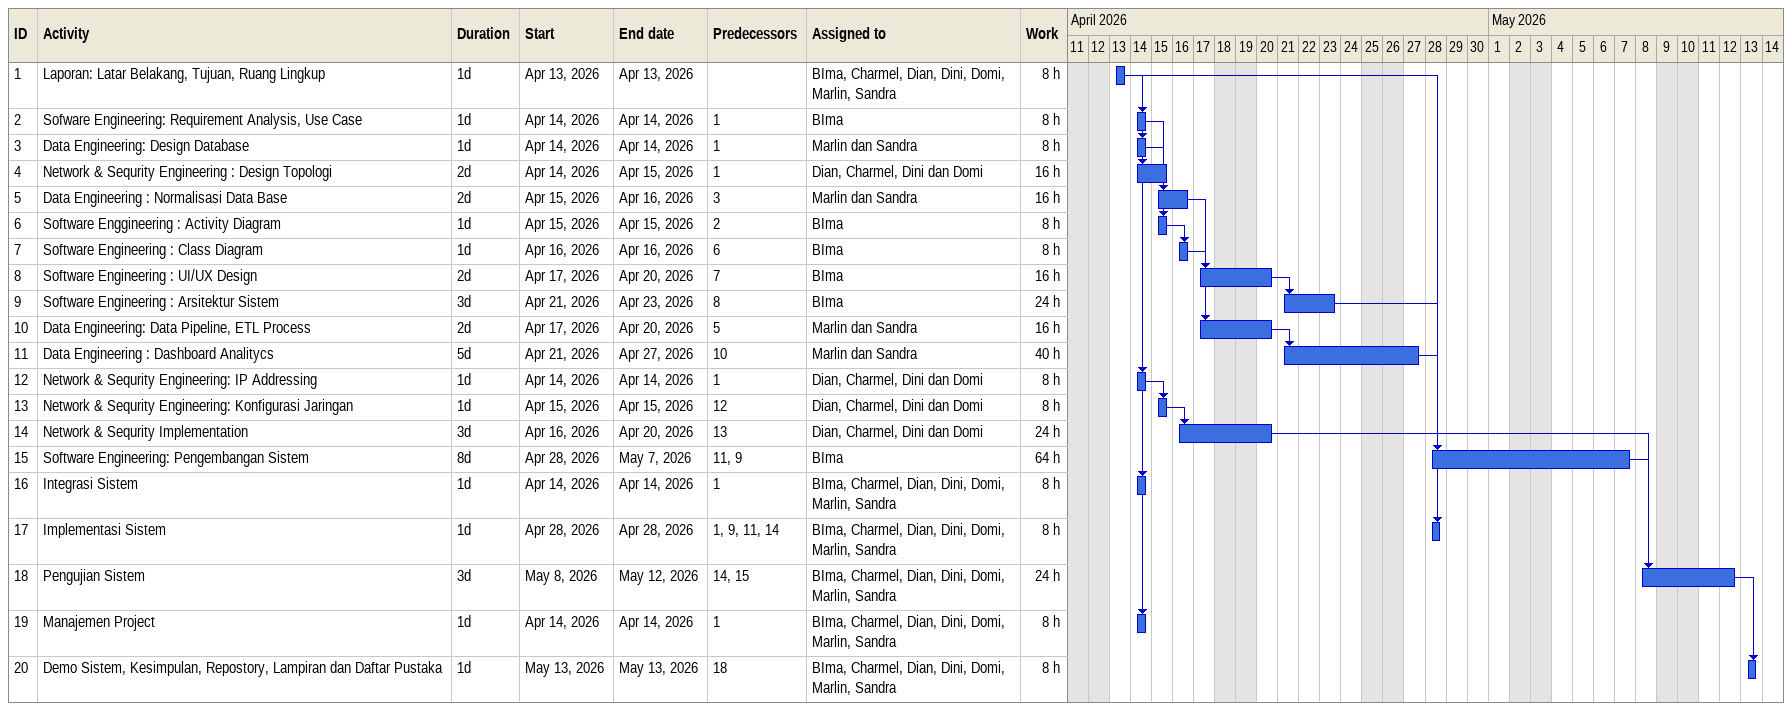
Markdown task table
| ID | Task | Duration | Start | Finish | Predecessors | Resources | Work (h) |
|---|---|---|---|---|---|---|---|
| 1 | Laporan: Latar Belakang, Tujuan, Ruang Lingkup | 1d | 2026-04-13 | 2026-04-13 |  | BIma, Charmel, Dian, Dini, Domi, Marlin, Sandra | 8 |
| 2 | Sofware Engineering: Requirement Analysis, Use Case | 1d | 2026-04-14 | 2026-04-14 | 1 | BIma | 8 |
| 3 | Data Engineering: Design Database | 1d | 2026-04-14 | 2026-04-14 | 1 | Marlin dan Sandra | 8 |
| 4 | Network & Sequrity Engineering : Design Topologi | 2d | 2026-04-14 | 2026-04-15 | 1 | Dian, Charmel, Dini dan Domi | 16 |
| 5 | Data Engineering : Normalisasi Data Base | 2d | 2026-04-15 | 2026-04-16 | 3 | Marlin dan Sandra | 16 |
| 6 | Software Enggineering : Activity Diagram | 1d | 2026-04-15 | 2026-04-15 | 2 | BIma | 8 |
| 7 | Software Engineering : Class Diagram | 1d | 2026-04-16 | 2026-04-16 | 6 | BIma | 8 |
| 8 | Software Engineering : UI/UX Design | 2d | 2026-04-17 | 2026-04-20 | 7 | BIma | 16 |
| 9 | Software Engineering : Arsitektur Sistem | 3d | 2026-04-21 | 2026-04-23 | 8 | BIma | 24 |
| 10 | Data Engineering: Data Pipeline, ETL Process | 2d | 2026-04-17 | 2026-04-20 | 5 | Marlin dan Sandra | 16 |
| 11 | Data Engineering : Dashboard Analitycs | 5d | 2026-04-21 | 2026-04-27 | 10 | Marlin dan Sandra | 40 |
| 12 | Network & Sequrity Engineering: IP Addressing | 1d | 2026-04-14 | 2026-04-14 | 1 | Dian, Charmel, Dini dan Domi | 8 |
| 13 | Network & Sequrity Engineering: Konfigurasi Jaringan | 1d | 2026-04-15 | 2026-04-15 | 12 | Dian, Charmel, Dini dan Domi | 8 |
| 14 | Network & Sequrity Implementation | 3d | 2026-04-16 | 2026-04-20 | 13 | Dian, Charmel, Dini dan Domi | 24 |
| 15 | Software Engineering: Pengembangan Sistem | 8d | 2026-04-28 | 2026-05-07 | 11, 9 | BIma | 64 |
| 16 | Integrasi Sistem | 1d | 2026-04-14 | 2026-04-14 | 1 | BIma, Charmel, Dian, Dini, Domi, Marlin, Sandra | 8 |
| 17 | Implementasi Sistem | 1d | 2026-04-28 | 2026-04-28 | 1, 9, 11, 14 | BIma, Charmel, Dian, Dini, Domi, Marlin, Sandra | 8 |
| 18 | Pengujian Sistem | 3d | 2026-05-08 | 2026-05-12 | 14, 15 | BIma, Charmel, Dian, Dini, Domi, Marlin, Sandra | 24 |
| 19 | Manajemen Project | 1d | 2026-04-14 | 2026-04-14 | 1 | BIma, Charmel, Dian, Dini, Domi, Marlin, Sandra | 8 |
| 20 | Demo Sistem, Kesimpulan, Repostory, Lampiran dan Daftar Pustaka | 1d | 2026-05-13 | 2026-05-13 | 18 | BIma, Charmel, Dian, Dini, Domi, Marlin, Sandra | 8 |
